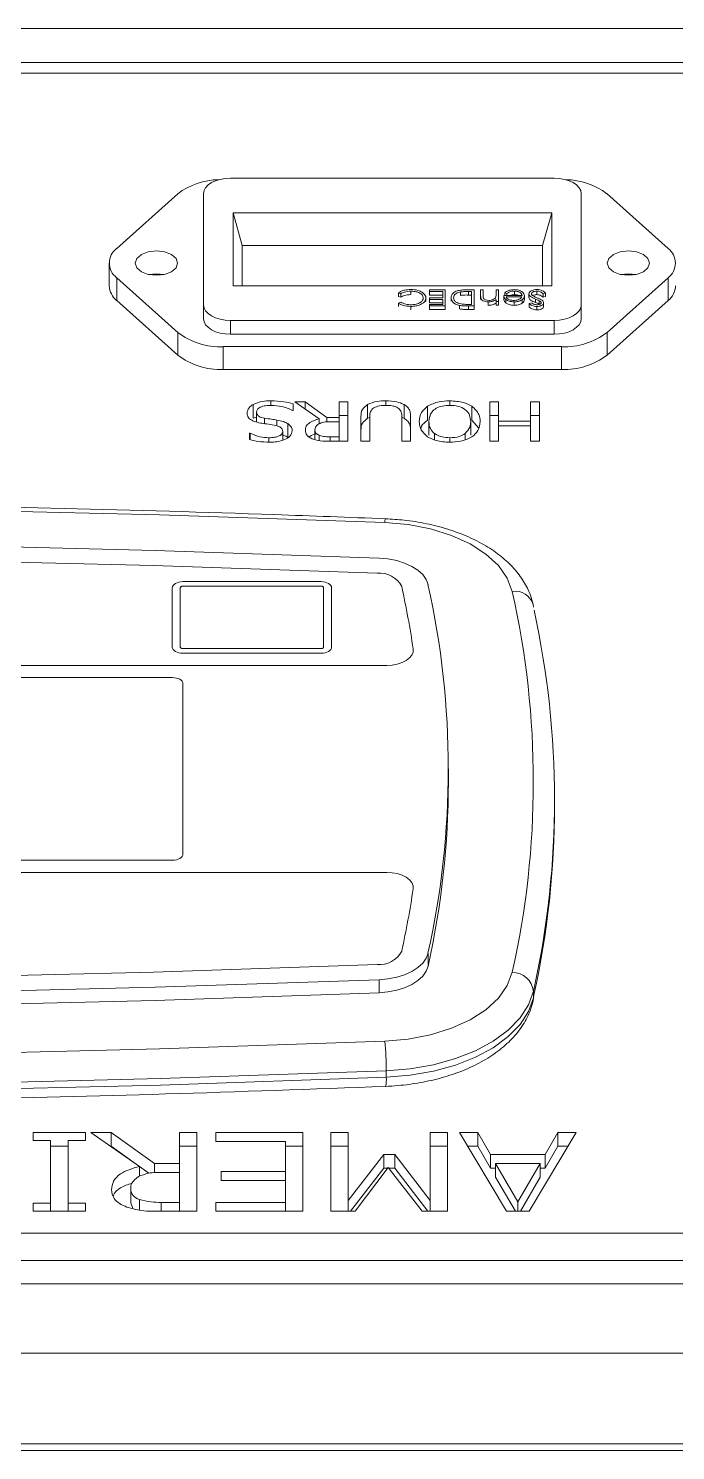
# Model space of a CAD drawing. Header units: millimetres. Extents: x -2048 to 999, y -438 to 438.
# Drawn here: x 626.8 to 687.8, y 304.2 to 438.1 of the extents above; entities that cross this region are included whole.
import ezdxf

# ---------------------------------------------------------------- set-up
doc = ezdxf.new("R2010")
doc.units = ezdxf.units.MM
doc.layers.add('LGV', color=4, linetype='Continuous')

msp = doc.modelspace()

# ---------------------------------------------------------------- linework, layer by layer
at = {"layer": 'LGV', "linetype": 'Continuous', "lineweight": 15}
for p, q in [((366.67, 438.15), (848.29, 438.15)), ((510.53, 434.95), (855.82, 434.95)), ((777.77, 433.93), (586.14, 433.93)), ((676.33, 424.04), (645.85, 424.04)), ((640.87, 422.57), (635.12, 417.42)), ((643.31, 422.59), (643.31, 412.1)), ((678.87, 412.1), (678.87, 422.59)), ((681.3, 422.57), (687.05, 417.42)), ((676.09, 420.78), (646.09, 420.78)), ((646.09, 420.78), (646.09, 413.9)), ((646.94, 417.69), (646.09, 420.78)), ((675.24, 417.69), (676.09, 420.78)), ((676.09, 413.9), (676.09, 420.78)), ((646.94, 417.69), (646.94, 413.9)), ((675.24, 417.69), (646.94, 417.69)), ((675.24, 413.9), (675.24, 417.69)), ((634.42, 416.04), (634.42, 413.9)), ((635.12, 414.66), (640.87, 409.51)), ((635.12, 414.66), (635.12, 412.52)), ((687.05, 414.66), (681.3, 409.51)), ((687.05, 414.66), (687.05, 412.52)), ((646.09, 413.9), (676.09, 413.9)), ((661.87, 413.15), (661.66, 413.24)), ((661.66, 413.24), (661.66, 412.91)), ((661.87, 412.82), (661.66, 412.91)), ((661.87, 413.15), (661.87, 412.82)), ((662.81, 413.4), (662.81, 413.07)), ((664.24, 412.75), (664.24, 412.42)), ((664.58, 413.36), (664.58, 413.52)), ((664.58, 413.52), (666.07, 413.52)), ((665.83, 413.36), (664.58, 413.36)), ((664.58, 413.36), (664.58, 413.03)), ((665.83, 413.03), (664.58, 413.03)), ((664.58, 412.62), (664.58, 412.78)), ((664.58, 412.78), (665.83, 412.78)), ((665.83, 412.78), (665.83, 413.36)), ((666.07, 413.52), (666.07, 412)), ((666.61, 412.78), (666.61, 412.45)), ((667.49, 413.32), (667.49, 413)), ((667.97, 413.52), (668.79, 413.52)), ((668.55, 413.36), (668.24, 413.36)), ((668.24, 413.36), (668.24, 413.03)), ((668.55, 413.03), (668.24, 413.03)), ((668.55, 412.15), (668.55, 413.36)), ((668.79, 413.52), (668.79, 412)), ((669.4, 412.95), (669.4, 413.52)), ((669.4, 413.52), (669.63, 413.52)), ((669.4, 412.95), (669.4, 412.62)), ((669.63, 413.52), (669.63, 412.99)), ((670.85, 413.11), (670.85, 413.52)), ((670.85, 413.52), (671.09, 413.52)), ((671.09, 413.52), (671.09, 412.41)), ((671.57, 412.99), (673.3, 412.99)), ((671.57, 412.99), (671.57, 412.67)), ((671.88, 413.17), (671.67, 413.23)), ((671.67, 413.23), (671.67, 412.99)), ((673.27, 412.85), (671.8, 412.85)), ((671.88, 413.17), (671.88, 412.99)), ((672.59, 413.4), (672.59, 413.07)), ((673.53, 412.96), (673.53, 412.64)), ((673.94, 413.14), (673.94, 412.82)), ((674.7, 413.4), (674.7, 413.07)), ((675.5, 413.22), (675.28, 413.15)), ((675.28, 413.15), (675.28, 412.82)), ((675.5, 412.9), (675.28, 412.82)), ((675.5, 413.22), (675.5, 412.9)), ((635.12, 412.52), (640.87, 407.37)), ((643.31, 410.8), (643.31, 412.1)), ((661.66, 412.28), (661.87, 412.37)), ((661.66, 412.28), (661.66, 411.95)), ((662.82, 411.96), (662.82, 411.63)), ((665.83, 412.62), (664.58, 412.62)), ((664.58, 412.62), (664.58, 412.3)), ((665.83, 412.3), (664.58, 412.3)), ((664.58, 412.15), (665.83, 412.15)), ((664.58, 412), (664.58, 412.15)), ((666.07, 412), (664.58, 412)), ((664.58, 412), (664.58, 411.67)), ((666.07, 411.67), (664.58, 411.67)), ((665.83, 412.15), (665.83, 412.62)), ((666.07, 412), (666.07, 411.67)), ((667.41, 412.05), (667.41, 411.73)), ((668.25, 412), (668.25, 411.67)), ((668.79, 412), (668.25, 412)), ((668.79, 411.67), (668.25, 411.67)), ((668.36, 412.15), (668.55, 412.15)), ((668.79, 412), (668.79, 411.67)), ((670.12, 412.39), (670.12, 412.06)), ((670.85, 412.41), (670.85, 412.61)), ((671.09, 412.41), (670.85, 412.41)), ((670.85, 412.41), (670.85, 412.08)), ((671.09, 412.08), (670.85, 412.08)), ((671.09, 412.41), (671.09, 412.08)), ((671.78, 412.61), (671.78, 412.28)), ((672.6, 412.53), (672.47, 412.53)), ((672.56, 412.39), (672.56, 412.06)), ((673.31, 412.59), (673.31, 412.27)), ((673.98, 412.22), (674.19, 412.31)), ((673.98, 412.22), (673.98, 411.89)), ((674.56, 412.65), (674.56, 412.33)), ((674.68, 411.96), (674.68, 411.63)), ((674.92, 412.5), (674.92, 412.18)), ((675.33, 412.31), (675.33, 411.99)), ((678.87, 412.1), (678.87, 410.8)), ((687.05, 412.52), (681.3, 407.37)), ((645.85, 410.64), (676.33, 410.64)), ((645.85, 410.64), (645.85, 409.34)), ((676.33, 409.34), (676.33, 410.64)), ((640.87, 407.37), (640.87, 409.51)), ((645.85, 409.34), (676.33, 409.34)), ((681.3, 409.51), (681.3, 407.37)), ((645.15, 408.17), (677.02, 408.17)), ((645.15, 408.17), (645.15, 406.03)), ((677.02, 406.03), (677.02, 408.17)), ((645.15, 406.03), (677.02, 406.03)), ((647.97, 401.42), (647.97, 402.72)), ((648.3, 401.07), (648.3, 402.01)), ((649.64, 402.64), (649.64, 403.06)), ((651.74, 402.17), (651.68, 402.17)), ((651.74, 402.78), (651.74, 402.17)), ((651.9, 402.97), (652.87, 402.97)), ((654.2, 401.37), (651.9, 402.97)), ((652.87, 402.97), (654.91, 401.51)), ((652.87, 402.3), (652.87, 402.97)), ((656.08, 402.97), (656.9, 402.97)), ((656.08, 401.51), (656.08, 402.97)), ((656.9, 402.97), (656.9, 399.26)), ((658.75, 401.42), (658.75, 402.72)), ((660.47, 402.64), (660.47, 403.06)), ((662.19, 401.42), (662.19, 402.72)), ((664.4, 401.25), (664.4, 402.55)), ((666.49, 402.64), (666.49, 403.06)), ((668.58, 401.25), (668.58, 402.55)), ((670.26, 402.97), (671.08, 402.97)), ((670.26, 399.26), (670.26, 402.97)), ((671.08, 402.97), (671.08, 401.14)), ((674.11, 402.97), (674.93, 402.97)), ((674.11, 401.14), (674.11, 402.97)), ((674.93, 402.97), (674.93, 399.26)), ((647.97, 401.42), (648.3, 401.53)), ((649.05, 400.91), (649.05, 401.43)), ((650.2, 400.7), (650.2, 401.25)), ((651.24, 399.62), (651.24, 400.92)), ((654.2, 400.91), (654.2, 401.37)), ((654.91, 401.51), (656.08, 401.51)), ((654.91, 401.07), (654.91, 401.51)), ((656.08, 401.09), (655.32, 401.09)), ((656.08, 401.67), (656.9, 401.67)), ((656.08, 401.09), (656.08, 401.51)), ((656.08, 399.68), (656.08, 401.09)), ((658.13, 399.26), (658.13, 401.58)), ((658.75, 401.42), (658.95, 401.49)), ((658.95, 401.6), (658.95, 399.26)), ((661.93, 401.51), (662.19, 401.42)), ((661.98, 399.26), (661.98, 401.58)), ((662.8, 401.58), (662.8, 399.26)), ((664.52, 399.82), (664.52, 401.12)), ((668.46, 399.82), (668.46, 401.12)), ((668.58, 401.25), (669.21, 400.52)), ((670.26, 401.67), (671.08, 401.67)), ((671.08, 401.14), (674.11, 401.14)), ((671.08, 400.71), (671.08, 401.14)), ((671.08, 400.71), (671.08, 399.26)), ((674.11, 400.71), (671.08, 400.71)), ((674.11, 401.67), (674.93, 401.67)), ((674.11, 400.71), (674.11, 401.14)), ((674.11, 399.26), (674.11, 400.71)), ((647.64, 400.01), (647.7, 400.01)), ((647.64, 399.41), (647.64, 400.01)), ((647.7, 399.39), (647.7, 400.01)), ((649.46, 399.17), (649.46, 399.59)), ((650.76, 399.35), (650.76, 400.18)), ((653.79, 399.42), (653.79, 400.31)), ((654.2, 399.32), (654.2, 399.81)), ((655.23, 399.68), (656.08, 399.68)), ((655.23, 399.26), (655.23, 399.68)), ((656.08, 399.26), (656.08, 399.68)), ((665.05, 399.39), (665.05, 399.98)), ((666.49, 399.16), (666.49, 399.59)), ((667.93, 399.42), (667.93, 399.98)), ((656.9, 399.26), (655.25, 399.26)), ((658.95, 399.26), (658.13, 399.26)), ((662.8, 399.26), (661.98, 399.26)), ((671.08, 399.26), (670.26, 399.26)), ((674.93, 399.26), (674.11, 399.26)), ((654.36, 386.03), (641.36, 386.03)), ((654.36, 386.03), (641.36, 386.03)), ((641.36, 386.03), (641.36, 386.03)), ((654.36, 386.03), (654.36, 386.03)), ((640.36, 385.46), (640.36, 379.86)), ((641.11, 385.46), (641.11, 379.86)), ((654.36, 385.6), (641.36, 385.6)), ((654.61, 379.86), (654.61, 385.46)), ((655.36, 379.86), (655.36, 385.46)), ((674.39, 383.63), (674.33, 383.89)), ((641.11, 379.86), (641.11, 379.86)), ((641.36, 379.72), (654.36, 379.72)), ((641.36, 379.72), (641.36, 379.72)), ((641.36, 379.72), (654.36, 379.72)), ((641.36, 379.29), (654.36, 379.29)), ((654.36, 379.72), (654.36, 379.72)), ((654.61, 379.86), (654.61, 379.86)), ((663.05, 379.58), (663.05, 379.58)), ((490.17, 378.14), (660.55, 378.14)), ((490.17, 378.14), (660.55, 378.14)), ((660.55, 378.14), (660.55, 378.14)), ((640.36, 376.99), (510.36, 376.99)), ((641.36, 360.36), (641.36, 376.42)), ((666.36, 367.16), (666.36, 368.39)), ((676.36, 364.91), (676.36, 365.52)), ((510.36, 359.79), (640.36, 359.79)), ((510.36, 359.79), (640.36, 359.79)), ((640.36, 359.79), (640.36, 359.79)), ((641.36, 360.36), (641.36, 360.36)), ((660.55, 358.64), (490.17, 358.64)), ((663.04, 357.09), (663.05, 357.21)), ((663.04, 357.09), (663.04, 357.09)), ((663.05, 357.21), (663.05, 357.21)), ((661.97, 351.21), (661.97, 351.21)), ((659.66, 349.96), (659.66, 349.96)), ((664.45, 351.03), (664.45, 349.8)), ((659.83, 348.53), (659.83, 347.3)), ((674.43, 347.74), (674.37, 347.44)), ((674.37, 347.44), (674.37, 346.83)), ((674.37, 346.83), (674.42, 347.09)), ((674.33, 346.54), (674.37, 346.83)), ((674.33, 346.54), (674.39, 346.8)), ((660.51, 339.94), (660.51, 339.33)), ((627.26, 334.13), (632.18, 334.13)), ((627.26, 333.38), (627.26, 334.13)), ((632.18, 334.13), (632.18, 333.38)), ((632.67, 334.13), (634.6, 334.13)), ((637.26, 330.94), (632.67, 334.13)), ((634.6, 334.13), (638.68, 331.22)), ((634.6, 332.83), (634.6, 334.13)), ((641.03, 334.13), (642.66, 334.13)), ((641.03, 331.22), (641.03, 334.13)), ((642.66, 334.13), (642.66, 326.71)), ((644.47, 334.13), (652.66, 334.13)), ((644.47, 333.29), (644.47, 334.13)), ((652.66, 334.13), (652.66, 326.71)), ((655.28, 334.13), (656.92, 334.13)), ((655.28, 326.71), (655.28, 334.13)), ((656.92, 334.13), (656.92, 327.73)), ((664.63, 334.13), (666.27, 334.13)), ((664.63, 327.73), (664.63, 334.13)), ((666.27, 334.13), (666.27, 326.71)), ((667.41, 334.13), (669.14, 334.13)), ((671.83, 326.71), (667.41, 334.13)), ((669.14, 334.13), (670.33, 332.06)), ((669.14, 332.83), (669.14, 334.13)), ((678.39, 334.13), (673.98, 326.71)), ((675.48, 332.06), (676.66, 334.13)), ((676.66, 334.13), (678.39, 334.13)), ((676.66, 332.83), (676.66, 334.13)), ((628.9, 333.38), (627.26, 333.38)), ((628.9, 327.46), (628.9, 333.38)), ((628.9, 332.83), (630.54, 332.83)), ((630.54, 333.38), (630.54, 327.46)), ((632.18, 333.38), (630.54, 333.38)), ((634.54, 332.83), (634.6, 332.83)), ((634.6, 332.83), (636.73, 331.31)), ((641.03, 332.83), (642.66, 332.83)), ((651.02, 333.29), (644.47, 333.29)), ((651.02, 330.47), (651.02, 333.29)), ((651.02, 332.83), (652.66, 332.83)), ((655.28, 332.83), (656.92, 332.83)), ((664.63, 332.83), (666.27, 332.83)), ((668.19, 332.83), (669.14, 332.83)), ((669.14, 332.83), (670.33, 330.76)), ((675.48, 330.76), (676.66, 332.83)), ((676.66, 332.83), (677.62, 332.83)), ((638.68, 331.22), (641.03, 331.22)), ((638.68, 330.32), (638.68, 331.22)), ((641.03, 330.37), (641.03, 331.22)), ((656.92, 327.73), (660.27, 332.06)), ((660.27, 332.06), (661.31, 332.06)), ((660.27, 330.76), (660.27, 332.06)), ((661.31, 332.06), (664.63, 327.73)), ((661.31, 330.76), (661.31, 332.06)), ((670.33, 332.06), (675.48, 332.06)), ((670.33, 330.76), (670.33, 332.06)), ((670.81, 329.92), (670.81, 331.22)), ((670.81, 331.22), (672.91, 327.6)), ((674.99, 331.22), (670.81, 331.22)), ((672.91, 327.6), (674.99, 331.22)), ((674.99, 329.92), (674.99, 331.22)), ((675.48, 330.76), (675.48, 332.06)), ((637.26, 330.02), (637.26, 330.94)), ((637.26, 330.93), (638.16, 330.29)), ((641.03, 330.37), (639.51, 330.37)), ((641.03, 327.55), (641.03, 330.37)), ((644.96, 330.47), (651.02, 330.47)), ((644.96, 329.62), (644.96, 330.47)), ((651.02, 329.62), (644.96, 329.62)), ((651.02, 329.62), (651.02, 330.47)), ((651.02, 327.55), (651.02, 329.62)), ((657.14, 326.71), (660.27, 330.76)), ((660.69, 330.82), (657.59, 326.71)), ((660.27, 330.76), (660.64, 330.76)), ((663.89, 326.71), (660.69, 330.82)), ((660.73, 330.76), (661.31, 330.76)), ((661.31, 330.76), (664.41, 326.71)), ((670.33, 330.76), (670.81, 330.76)), ((670.81, 329.92), (672.68, 326.71)), ((673.14, 326.71), (674.99, 329.92)), ((674.99, 330.76), (675.48, 330.76)), ((636.44, 327.5), (636.44, 328.8)), ((627.26, 327.46), (628.9, 327.46)), ((627.26, 326.71), (627.26, 327.46)), ((628.9, 326.71), (628.9, 327.46)), ((630.54, 327.46), (632.18, 327.46)), ((630.54, 326.71), (630.54, 327.46)), ((632.18, 327.46), (632.18, 326.71)), ((636.44, 327.5), (636.64, 326.98)), ((637.26, 326.83), (637.26, 327.81)), ((639.32, 327.55), (641.03, 327.55)), ((639.32, 326.71), (639.32, 327.55)), ((641.03, 326.71), (641.03, 327.55)), ((644.47, 327.55), (651.02, 327.55)), ((644.47, 326.71), (644.47, 327.55)), ((651.02, 326.71), (651.02, 327.55)), ((656.92, 326.71), (656.92, 327.73)), ((664.63, 326.71), (664.63, 327.73)), ((672.91, 326.71), (672.91, 327.6)), ((632.18, 326.71), (627.26, 326.71)), ((642.66, 326.71), (639.36, 326.71)), ((652.66, 326.71), (644.47, 326.71)), ((657.59, 326.71), (655.28, 326.71)), ((666.27, 326.71), (663.89, 326.71)), ((673.98, 326.71), (671.83, 326.71)), ((777.77, 324.66), (372.95, 324.66)), ((777.77, 322.06), (372.95, 322.06)), ((791.88, 319.86), (363.27, 319.86)), ((363.27, 313.35), (789.62, 313.35)), ((943.61, 304.8), (-269.24, 304.8)), ((-269.24, 304.17), (943.61, 304.17))]:
    msp.add_line(p, q, dxfattribs=at)
at = {"layer": 'LGV', "linetype": 'Continuous', "lineweight": 15, "flags": 128}
for points in [[(645.85, 424.04), (645.35, 424.01), (644.87, 423.93), (644.43, 423.8), (644.05, 423.62), (643.73, 423.4), (643.5, 423.14), (643.35, 422.87), (643.31, 422.59)], [(678.87, 422.59), (678.82, 422.87), (678.67, 423.14), (678.44, 423.4), (678.12, 423.62), (677.74, 423.8), (677.3, 423.93), (676.82, 424.01), (676.33, 424.04)], [(636.86, 416.04), (637.01, 415.6), (637.45, 415.23), (638.1, 414.98), (638.86, 414.89), (639.63, 414.98), (640.28, 415.23), (640.71, 415.6), (640.86, 416.04), (640.71, 416.48), (640.28, 416.85), (639.63, 417.1), (638.86, 417.19), (638.1, 417.1), (637.45, 416.85), (637.01, 416.48), (636.86, 416.04)], [(681.31, 416.04), (681.46, 415.6), (681.9, 415.23), (682.55, 414.98), (683.31, 414.89), (684.08, 414.98), (684.73, 415.23), (685.16, 415.6), (685.31, 416.04), (685.16, 416.48), (684.73, 416.85), (684.08, 417.1), (683.31, 417.19), (682.55, 417.1), (681.9, 416.85), (681.46, 416.48), (681.31, 416.04)], [(639.57, 414.97), (638.86, 415.04), (638.15, 414.97)], [(639.47, 414.95), (638.86, 415), (638.25, 414.95)], [(684.02, 414.97), (683.31, 415.04), (682.6, 414.97)], [(683.92, 414.95), (683.31, 415), (682.7, 414.95)], [(643.31, 412.1), (643.35, 411.81), (643.5, 411.54), (643.73, 411.29), (644.05, 411.07), (644.43, 410.88), (644.87, 410.75), (645.35, 410.67), (645.85, 410.64)], [(676.33, 410.64), (676.82, 410.67), (677.3, 410.75), (677.74, 410.88), (678.12, 411.07), (678.44, 411.29), (678.67, 411.54), (678.82, 411.81), (678.87, 412.1)], [(645.85, 409.34), (645.35, 409.37), (644.87, 409.45), (644.43, 409.58), (644.05, 409.77), (643.73, 409.99), (643.5, 410.24), (643.35, 410.51), (643.31, 410.8)], [(678.87, 410.8), (678.82, 410.51), (678.67, 410.24), (678.44, 409.99), (678.12, 409.77), (677.74, 409.58), (677.3, 409.45), (676.82, 409.37), (676.33, 409.34)], [(660.37, 391.6), (639.14, 392.32), (617.89, 392.84), (596.63, 393.16), (575.36, 393.26), (554.09, 393.16), (532.83, 392.84), (511.58, 392.32), (490.35, 391.6)], [(672.38, 385.1), (671.91, 386.35), (671.07, 387.54), (669.89, 388.63), (668.41, 389.58), (666.66, 390.38), (664.69, 390.99), (662.58, 391.4), (660.37, 391.6)], [(659.83, 388.25), (638.73, 388.97), (617.62, 389.49), (596.49, 389.8), (575.36, 389.9), (554.23, 389.8), (533.1, 389.49), (511.99, 388.97), (490.9, 388.25)], [(659.66, 386.82), (638.6, 387.54), (617.53, 388.05), (596.45, 388.36), (575.36, 388.47), (554.27, 388.36), (533.19, 388.05), (512.12, 387.54), (491.07, 386.82)], [(664.45, 385.75), (664.26, 386.23), (663.94, 386.69), (663.49, 387.1), (662.92, 387.47), (662.24, 387.78), (661.49, 388.01), (660.67, 388.17), (659.83, 388.25)], [(641.36, 386.03), (641.17, 386.02), (640.98, 385.99), (640.81, 385.93), (640.65, 385.86), (640.53, 385.77), (640.44, 385.67), (640.38, 385.57), (640.36, 385.46)], [(641.36, 386.03), (641.17, 386.02), (640.98, 385.98), (640.81, 385.93), (640.65, 385.86), (640.53, 385.77), (640.44, 385.67), (640.38, 385.57), (640.36, 385.45)], [(655.36, 385.46), (655.34, 385.57), (655.28, 385.67), (655.19, 385.77), (655.07, 385.86), (654.92, 385.93), (654.74, 385.99), (654.56, 386.02), (654.36, 386.03)], [(655.36, 385.45), (655.34, 385.57), (655.28, 385.67), (655.19, 385.77), (655.07, 385.86), (654.92, 385.93), (654.74, 385.98), (654.56, 386.02), (654.36, 386.03)], [(641.36, 385.6), (641.31, 385.6), (641.27, 385.59), (641.22, 385.57), (641.18, 385.56), (641.15, 385.53), (641.13, 385.51), (641.12, 385.48), (641.11, 385.46)], [(654.61, 385.46), (654.61, 385.48), (654.59, 385.51), (654.57, 385.53), (654.54, 385.56), (654.5, 385.57), (654.46, 385.59), (654.41, 385.6), (654.36, 385.6)], [(640.36, 379.86), (640.38, 379.75), (640.44, 379.64), (640.53, 379.54), (640.65, 379.46), (640.81, 379.39), (640.98, 379.33), (641.17, 379.3), (641.36, 379.29)], [(641.11, 379.86), (641.12, 379.83), (641.13, 379.81), (641.15, 379.78), (641.18, 379.76), (641.22, 379.74), (641.27, 379.73), (641.31, 379.72), (641.36, 379.72)], [(641.11, 379.86), (641.12, 379.83), (641.13, 379.81), (641.15, 379.78), (641.18, 379.76), (641.22, 379.74), (641.27, 379.73), (641.31, 379.72), (641.36, 379.72)], [(654.36, 379.29), (654.56, 379.3), (654.74, 379.33), (654.92, 379.39), (655.07, 379.46), (655.19, 379.54), (655.28, 379.64), (655.34, 379.75), (655.36, 379.86)], [(654.36, 379.72), (654.41, 379.72), (654.46, 379.73), (654.5, 379.74), (654.54, 379.76), (654.57, 379.78), (654.59, 379.81), (654.61, 379.83), (654.61, 379.86)], [(654.36, 379.72), (654.41, 379.72), (654.46, 379.73), (654.5, 379.74), (654.54, 379.76), (654.57, 379.78), (654.59, 379.81), (654.61, 379.83), (654.61, 379.86)], [(660.55, 378.14), (661.06, 378.17), (661.55, 378.26), (662, 378.41), (662.39, 378.61), (662.7, 378.84), (662.92, 379.11), (663.03, 379.4), (663.04, 379.69)], [(660.55, 378.14), (661.06, 378.17), (661.55, 378.26), (662, 378.41), (662.39, 378.6), (662.7, 378.84), (662.92, 379.11), (663.03, 379.4), (663.05, 379.58)], [(641.36, 376.42), (641.34, 376.53), (641.28, 376.64), (641.19, 376.74), (641.07, 376.83), (640.92, 376.9), (640.74, 376.95), (640.56, 376.98), (640.36, 376.99)], [(640.36, 359.79), (640.56, 359.8), (640.74, 359.83), (640.92, 359.88), (641.07, 359.95), (641.19, 360.04), (641.28, 360.14), (641.34, 360.25), (641.36, 360.36)], [(640.36, 359.79), (640.56, 359.8), (640.74, 359.83), (640.92, 359.88), (641.07, 359.96), (641.19, 360.04), (641.28, 360.14), (641.34, 360.25), (641.36, 360.36)], [(663.04, 357.09), (663.03, 357.38), (662.92, 357.67), (662.7, 357.94), (662.39, 358.18), (662, 358.37), (661.55, 358.52), (661.06, 358.61), (660.55, 358.64)], [(491.07, 349.96), (512.12, 349.24), (533.19, 348.73), (554.27, 348.42), (575.36, 348.32), (596.45, 348.42), (617.53, 348.73), (638.6, 349.24), (659.66, 349.96)], [(491.07, 349.96), (512.12, 349.24), (533.19, 348.73), (554.27, 348.42), (575.36, 348.32), (596.45, 348.42), (617.53, 348.73), (638.6, 349.24), (659.66, 349.96)], [(659.83, 348.53), (660.67, 348.61), (661.49, 348.77), (662.24, 349), (662.92, 349.31), (663.49, 349.68), (663.94, 350.09), (664.26, 350.55), (664.45, 351.03)], [(659.83, 347.3), (660.67, 347.38), (661.49, 347.54), (662.24, 347.77), (662.92, 348.08), (663.49, 348.45), (663.94, 348.87), (664.26, 349.32), (664.45, 349.8)], [(490.9, 348.53), (511.99, 347.81), (533.1, 347.29), (554.23, 346.98), (575.36, 346.88), (596.49, 346.98), (617.62, 347.29), (638.73, 347.81), (659.83, 348.53)], [(660.37, 342.73), (662.58, 342.92), (664.69, 343.33), (666.66, 343.95), (668.41, 344.74), (669.89, 345.7), (671.07, 346.79), (671.91, 347.97), (672.38, 349.23)], [(490.9, 347.3), (511.99, 346.58), (533.1, 346.07), (554.23, 345.76), (575.36, 345.65), (596.49, 345.76), (617.62, 346.07), (638.73, 346.58), (659.83, 347.3)], [(674.37, 347.44), (673.9, 346.16), (673.11, 344.92), (671.99, 343.78), (670.58, 342.74), (668.91, 341.84), (667.03, 341.09), (664.97, 340.52), (662.77, 340.13), (660.51, 339.94)], [(660.51, 339.33), (662.77, 339.52), (664.97, 339.9), (667.03, 340.48), (668.91, 341.22), (670.58, 342.12), (671.99, 343.16), (673.11, 344.31), (673.9, 345.54), (674.37, 346.83)], [(490.35, 342.73), (511.58, 342), (532.83, 341.48), (554.09, 341.17), (575.36, 341.06), (596.63, 341.17), (617.89, 341.48), (639.14, 342), (660.37, 342.73)], [(660.51, 339.94), (639.24, 339.22), (617.96, 338.69), (596.66, 338.38), (575.36, 338.28), (554.06, 338.38), (532.76, 338.69), (511.48, 339.22), (490.21, 339.94)], [(490.21, 339.33), (511.48, 338.6), (532.76, 338.08), (554.06, 337.77), (575.36, 337.66), (596.66, 337.77), (617.96, 338.08), (639.24, 338.6), (660.51, 339.33)]]:
    msp.add_lwpolyline(points, dxfattribs=at)
at = {"layer": 'LGV', "linetype": 'Continuous', "lineweight": 15}
for centre, radius, start, end in [((644.8, 417.45), 6.45, 90.4858, 127.4968), ((677.37, 417.45), 6.45, 52.5032, 89.5142), ((636.15, 416.04), 1.72, 126.9685, 233.0315), ((686.02, 416.04), 1.72, 306.9685, 53.0315), ((636.29, 413.99), 1.88, 182.7555, 231.3571), ((685.88, 413.99), 1.88, 308.6429, 357.2445), ((644.86, 414.75), 6.59, 232.688, 272.4837), ((677.31, 414.75), 6.59, 267.5163, 307.312), ((644.86, 412.61), 6.59, 232.688, 272.4837), ((677.31, 412.61), 6.59, 267.5163, 307.312), ((660.97, 391.65), 0.604, 149.971, 185.5013), ((659.9, 384.51), 2.32, 27.186, 95.9786), ((583.1, 368.08), 80.78, 8.2691, 12.5049), ((586.65, 368.39), 79.7, 347.4217, 12.5783), ((672.67, 383.38), 1.74, 17.0497, 99.5575), ((592, 367.16), 82.36, 347.4217, 12.5783), ((593.35, 365.52), 83.01, 347.6255, 12.3977), ((586.25, 367.22), 80.11, 347.445, 359.9599), ((592.94, 364.97), 83.42, 347.6237, 359.9609), ((583.1, 368.71), 80.78, 347.4951, 351.7309), ((583.1, 368.71), 80.78, 347.4951, 351.7309), ((659.9, 352.28), 2.32, 264.0214, 332.814), ((659.9, 352.28), 2.32, 264.0214, 332.814), ((672.38, 347.22), 2, 6.282, 89.8292), ((632.24, 339.95), 28.27, 359.9779, 5.6275), ((657.56, 339.1), 2.96, 347.8017, 4.4324)]:
    msp.add_arc(centre, radius, start, end, dxfattribs=at)
for points, knots in [([(661.66, 413.24), (661.74, 413.29), (661.91, 413.4), (662.3, 413.53), (662.62, 413.54), (662.81, 413.55)], [0, 0, 0, 0, 0.28041, 0.560795, 1, 1, 1, 1]), ([(662.81, 413.4), (662.61, 413.38), (662.24, 413.36), (661.98, 413.21), (661.87, 413.15)], [0, 0, 0, 0, 0.558772, 1, 1, 1, 1]), ([(662.81, 413.07), (662.61, 413.06), (662.24, 413.03), (661.98, 412.89), (661.87, 412.82)], [0, 0, 0, 0, 0.558772, 1, 1, 1, 1]), ([(662.81, 413.55), (663.05, 413.54), (663.47, 413.52), (663.77, 413.36), (663.9, 413.29)], [0, 0, 0, 0, 0.559804, 1, 1, 1, 1]), ([(664, 412.76), (663.98, 412.86), (663.94, 413.05), (663.61, 413.26), (663.22, 413.38), (662.95, 413.39), (662.81, 413.4)], [0, 0, 0, 0, 0.2794342, 0.5589213, 0.7792831, 1, 1, 1, 1]), ([(664.24, 412.75), (664.22, 412.63), (664.17, 412.39), (663.78, 412.13), (663.3, 411.98), (662.98, 411.97), (662.82, 411.96)], [0, 0, 0, 0, 0.2795119, 0.5590796, 0.7793739, 1, 1, 1, 1]), ([(662.83, 412.11), (663, 412.13), (663.34, 412.15), (663.73, 412.31), (663.97, 412.53), (663.99, 412.68), (664, 412.76)], [0, 0, 0, 0, 0.279856, 0.559519, 0.779686, 1, 1, 1, 1]), ([(663.9, 413.29), (664.01, 413.2), (664.21, 413.03), (664.23, 412.84), (664.24, 412.75)], [0, 0, 0, 0, 0.559029, 1, 1, 1, 1]), ([(666.61, 412.78), (666.63, 412.89), (666.67, 413.12), (667.01, 413.39), (667.5, 413.51), (667.81, 413.51), (667.97, 413.52)], [0, 0, 0, 0, 0.280124, 0.559248, 0.778837, 1, 1, 1, 1]), ([(667.41, 412.05), (667.28, 412.09), (667.01, 412.17), (666.68, 412.42), (666.64, 412.64), (666.61, 412.78)], [0, 0, 0, 0, 0.280264, 0.560715, 1, 1, 1, 1]), ([(667.49, 413.32), (667.38, 413.29), (667.17, 413.24), (666.9, 413.05), (666.87, 412.88), (666.85, 412.78)], [0, 0, 0, 0, 0.280536, 0.561015, 1, 1, 1, 1]), ([(666.85, 412.78), (666.86, 412.7), (666.88, 412.56), (667.04, 412.38), (667.28, 412.26), (667.46, 412.22), (667.55, 412.2)], [0, 0, 0, 0, 0.280178, 0.559765, 0.779797, 1, 1, 1, 1]), ([(668.24, 413.36), (668.1, 413.36), (667.85, 413.36), (667.6, 413.33), (667.49, 413.32)], [0, 0, 0, 0, 0.560426, 1, 1, 1, 1]), ([(668.24, 413.03), (668.1, 413.04), (667.85, 413.04), (667.6, 413.01), (667.49, 413)], [0, 0, 0, 0, 0.560426, 1, 1, 1, 1]), ([(670.12, 412.39), (670.03, 412.39), (669.86, 412.4), (669.63, 412.48), (669.4, 412.66), (669.4, 412.83), (669.4, 412.95)], [0, 0, 0, 0, 0.187021, 0.37389, 0.56061, 1, 1, 1, 1]), ([(669.63, 412.99), (669.63, 412.95), (669.63, 412.86), (669.65, 412.78), (669.66, 412.74)], [0, 0, 0, 0, 0.560255, 1, 1, 1, 1]), ([(669.66, 412.74), (669.68, 412.71), (669.72, 412.64), (669.89, 412.54), (670.06, 412.53), (670.16, 412.52)], [0, 0, 0, 0, 0.281192, 0.561331, 1, 1, 1, 1]), ([(670.16, 412.52), (670.24, 412.53), (670.41, 412.54), (670.61, 412.62), (670.75, 412.71), (670.8, 412.78), (670.82, 412.82)], [0, 0, 0, 0, 0.2795525, 0.559373, 0.7797026, 1, 1, 1, 1]), ([(670.82, 412.82), (670.83, 412.87), (670.85, 412.97), (670.85, 413.07), (670.85, 413.11)], [0, 0, 0, 0, 0.559658, 1, 1, 1, 1]), ([(671.78, 412.61), (671.71, 412.67), (671.59, 412.79), (671.57, 412.93), (671.57, 412.99)], [0, 0, 0, 0, 0.5588968, 1, 1, 1, 1]), ([(671.67, 413.23), (671.72, 413.28), (671.83, 413.38), (672.13, 413.51), (672.4, 413.53), (672.56, 413.54)], [0, 0, 0, 0, 0.280919, 0.561407, 1, 1, 1, 1]), ([(671.8, 412.85), (671.83, 412.8), (671.89, 412.7), (672.09, 412.59), (672.32, 412.53), (672.47, 412.53), (672.54, 412.52)], [0, 0, 0, 0, 0.280138, 0.559194, 0.779598, 1, 1, 1, 1]), ([(672.59, 413.4), (672.51, 413.4), (672.35, 413.39), (672.08, 413.32), (671.96, 413.22), (671.88, 413.17)], [0, 0, 0, 0, 0.280534, 0.560966, 1, 1, 1, 1]), ([(672.59, 413.07), (672.51, 413.07), (672.36, 413.06), (672.18, 413.03), (672.12, 412.99), (672.12, 412.99)], [0, 0, 0, 0, 0.47935, 0.958527, 1, 1, 1, 1]), ([(672.56, 413.54), (672.71, 413.53), (673, 413.51), (673.32, 413.35), (673.5, 413.16), (673.52, 413.03), (673.53, 412.96)], [0, 0, 0, 0, 0.279885, 0.558859, 0.779462, 1, 1, 1, 1]), ([(673.3, 412.99), (673.28, 413.05), (673.26, 413.17), (673.07, 413.31), (672.84, 413.39), (672.67, 413.4), (672.59, 413.4)], [0, 0, 0, 0, 0.279963, 0.559359, 0.779526, 1, 1, 1, 1]), ([(673.02, 412.99), (672.96, 413.01), (672.83, 413.06), (672.67, 413.07), (672.59, 413.07)], [0, 0, 0, 0, 0.467625, 1, 1, 1, 1]), ([(673.04, 412.63), (673.1, 412.66), (673.2, 412.73), (673.25, 412.82), (673.27, 412.85)], [0, 0, 0, 0, 0.558795, 1, 1, 1, 1]), ([(673.53, 412.96), (673.52, 412.89), (673.5, 412.75), (673.37, 412.64), (673.31, 412.59)], [0, 0, 0, 0, 0.559427, 1, 1, 1, 1]), ([(673.94, 413.14), (673.96, 413.21), (673.99, 413.33), (674.2, 413.46), (674.44, 413.54), (674.61, 413.55), (674.7, 413.55)], [0, 0, 0, 0, 0.279183, 0.559085, 0.779446, 1, 1, 1, 1]), ([(674.56, 412.65), (674.4, 412.72), (674.17, 412.82), (673.97, 413.01), (673.95, 413.1), (673.94, 413.14)], [0, 0, 0, 0, 0.560115, 0.780284, 1, 1, 1, 1]), ([(674.56, 412.33), (674.4, 412.4), (674.17, 412.5), (673.97, 412.68), (673.95, 412.77), (673.94, 412.82)], [0, 0, 0, 0, 0.560115, 0.780284, 1, 1, 1, 1]), ([(674.7, 413.4), (674.63, 413.39), (674.48, 413.39), (674.31, 413.33), (674.2, 413.24), (674.19, 413.17), (674.18, 413.14)], [0, 0, 0, 0, 0.280276, 0.560148, 0.780153, 1, 1, 1, 1]), ([(674.18, 413.14), (674.19, 413.11), (674.2, 413.06), (674.25, 413.01), (674.27, 412.99)], [0, 0, 0, 0, 0.55899, 1, 1, 1, 1]), ([(674.27, 412.99), (674.36, 412.94), (674.5, 412.85), (674.67, 412.78), (674.75, 412.75)], [0, 0, 0, 0, 0.559496, 1, 1, 1, 1]), ([(674.7, 413.07), (674.63, 413.07), (674.49, 413.06), (674.34, 413.02), (674.29, 412.97), (674.28, 412.97)], [0, 0, 0, 0, 0.4473256, 0.8940049, 1, 1, 1, 1]), ([(674.7, 413.55), (674.79, 413.55), (674.99, 413.54), (675.29, 413.42), (675.42, 413.3), (675.5, 413.22)], [0, 0, 0, 0, 0.27988, 0.559666, 1, 1, 1, 1]), ([(675.28, 413.15), (675.2, 413.22), (675.09, 413.31), (674.87, 413.39), (674.75, 413.4), (674.7, 413.4)], [0, 0, 0, 0, 0.5593206, 0.7797817, 1, 1, 1, 1]), ([(675.28, 412.82), (675.2, 412.89), (675.09, 412.99), (674.87, 413.06), (674.75, 413.07), (674.7, 413.07)], [0, 0, 0, 0, 0.5593206, 0.7797817, 1, 1, 1, 1]), ([(674.75, 412.75), (674.84, 412.72), (674.99, 412.65), (675.13, 412.58), (675.18, 412.54)], [0, 0, 0, 0, 0.560413, 1, 1, 1, 1]), ([(662.82, 411.96), (662.56, 411.98), (662.11, 412), (661.8, 412.19), (661.66, 412.28)], [0, 0, 0, 0, 0.559517, 1, 1, 1, 1]), ([(661.87, 412.37), (662.02, 412.29), (662.3, 412.14), (662.67, 412.12), (662.83, 412.11)], [0, 0, 0, 0, 0.558427, 1, 1, 1, 1]), ([(668.25, 412), (668.09, 412), (667.81, 412), (667.53, 412.04), (667.41, 412.05)], [0, 0, 0, 0, 0.560445, 1, 1, 1, 1]), ([(668.25, 411.67), (668.09, 411.67), (667.81, 411.67), (667.53, 411.71), (667.41, 411.73)], [0, 0, 0, 0, 0.560445, 1, 1, 1, 1]), ([(667.55, 412.2), (667.7, 412.18), (667.97, 412.15), (668.24, 412.15), (668.36, 412.15)], [0, 0, 0, 0, 0.559542, 1, 1, 1, 1]), ([(670.85, 412.61), (670.74, 412.54), (670.54, 412.41), (670.25, 412.39), (670.12, 412.39)], [0, 0, 0, 0, 0.559141, 1, 1, 1, 1]), ([(670.85, 412.28), (670.74, 412.21), (670.54, 412.09), (670.25, 412.07), (670.12, 412.06)], [0, 0, 0, 0, 0.559141, 1, 1, 1, 1]), ([(671.78, 412.28), (671.71, 412.35), (671.59, 412.47), (671.57, 412.6), (671.57, 412.67)], [0, 0, 0, 0, 0.558897, 1, 1, 1, 1]), ([(672.56, 412.39), (672.38, 412.4), (672.08, 412.42), (671.87, 412.55), (671.78, 412.61)], [0, 0, 0, 0, 0.558919, 1, 1, 1, 1]), ([(672.56, 412.06), (672.38, 412.07), (672.08, 412.09), (671.87, 412.22), (671.78, 412.28)], [0, 0, 0, 0, 0.558919, 1, 1, 1, 1]), ([(672.54, 412.52), (672.65, 412.53), (672.83, 412.54), (672.98, 412.6), (673.04, 412.63)], [0, 0, 0, 0, 0.559458, 1, 1, 1, 1]), ([(673.31, 412.59), (673.19, 412.53), (672.98, 412.41), (672.69, 412.39), (672.56, 412.39)], [0, 0, 0, 0, 0.5585773, 1, 1, 1, 1]), ([(673.31, 412.27), (673.19, 412.2), (672.98, 412.08), (672.69, 412.07), (672.56, 412.06)], [0, 0, 0, 0, 0.558577, 1, 1, 1, 1]), ([(673.53, 412.64), (673.52, 412.56), (673.5, 412.43), (673.37, 412.32), (673.31, 412.27)], [0, 0, 0, 0, 0.559427, 1, 1, 1, 1]), ([(674.68, 411.96), (674.6, 411.96), (674.44, 411.97), (674.18, 412.06), (674.05, 412.16), (673.98, 412.22)], [0, 0, 0, 0, 0.27975, 0.559501, 1, 1, 1, 1]), ([(674.68, 411.63), (674.6, 411.64), (674.44, 411.65), (674.18, 411.74), (674.05, 411.83), (673.98, 411.89)], [0, 0, 0, 0, 0.2797499, 0.5595012, 1, 1, 1, 1]), ([(674.19, 412.31), (674.24, 412.28), (674.31, 412.22), (674.43, 412.16), (674.56, 412.12), (674.66, 412.12), (674.71, 412.11)], [0, 0, 0, 0, 0.340409, 0.560482, 0.78018, 1, 1, 1, 1]), ([(674.92, 412.5), (674.85, 412.53), (674.74, 412.58), (674.62, 412.63), (674.56, 412.65)], [0, 0, 0, 0, 0.559906, 1, 1, 1, 1]), ([(674.92, 412.18), (674.85, 412.21), (674.74, 412.26), (674.62, 412.31), (674.56, 412.33)], [0, 0, 0, 0, 0.559906, 1, 1, 1, 1]), ([(675.33, 412.31), (675.32, 412.26), (675.3, 412.15), (675.12, 412.03), (674.9, 411.97), (674.75, 411.96), (674.68, 411.96)], [0, 0, 0, 0, 0.279553, 0.558798, 0.779378, 1, 1, 1, 1]), ([(675.33, 411.99), (675.32, 411.93), (675.3, 411.83), (675.12, 411.71), (674.9, 411.64), (674.75, 411.64), (674.68, 411.63)], [0, 0, 0, 0, 0.279553, 0.558798, 0.779378, 1, 1, 1, 1]), ([(674.71, 412.11), (674.76, 412.12), (674.87, 412.12), (675, 412.17), (675.08, 412.23), (675.09, 412.28), (675.09, 412.31)], [0, 0, 0, 0, 0.280274, 0.559931, 0.77992, 1, 1, 1, 1]), ([(675.09, 412.31), (675.09, 412.33), (675.09, 412.37), (675.03, 412.44), (674.96, 412.48), (674.92, 412.5)], [0, 0, 0, 0, 0.279946, 0.559774, 1, 1, 1, 1]), ([(675.18, 412.54), (675.23, 412.51), (675.31, 412.43), (675.33, 412.35), (675.33, 412.31)], [0, 0, 0, 0, 0.55984, 1, 1, 1, 1]), ([(647.4, 401.92), (647.43, 402.09), (647.49, 402.39), (647.83, 402.62), (647.97, 402.72)], [0, 0, 0, 0, 0.559613, 1, 1, 1, 1]), ([(647.97, 402.72), (648.25, 402.84), (648.76, 403.05), (649.37, 403.06), (649.64, 403.06)], [0, 0, 0, 0, 0.558438, 1, 1, 1, 1]), ([(649.71, 402.64), (649.52, 402.64), (649.14, 402.63), (648.65, 402.5), (648.34, 402.26), (648.31, 402.09), (648.3, 402.01)], [0, 0, 0, 0, 0.281198, 0.560528, 0.780099, 1, 1, 1, 1]), ([(648.3, 402.01), (648.3, 401.93), (648.32, 401.79), (648.55, 401.54), (648.86, 401.47), (649.05, 401.43)], [0, 0, 0, 0, 0.281321, 0.561509, 1, 1, 1, 1]), ([(649.64, 403.06), (650.05, 403.05), (650.78, 403.03), (651.45, 402.86), (651.74, 402.78)], [0, 0, 0, 0, 0.55945, 1, 1, 1, 1]), ([(651.68, 402.17), (651.35, 402.32), (650.76, 402.57), (650.03, 402.62), (649.71, 402.64)], [0, 0, 0, 0, 0.559696, 1, 1, 1, 1]), ([(658.13, 401.58), (658.13, 401.82), (658.14, 402.24), (658.56, 402.57), (658.75, 402.72)], [0, 0, 0, 0, 0.561859, 1, 1, 1, 1]), ([(658.75, 402.72), (659.04, 402.84), (659.56, 403.05), (660.19, 403.06), (660.47, 403.06)], [0, 0, 0, 0, 0.5578652, 1, 1, 1, 1]), ([(659.24, 402.34), (659.13, 402.2), (658.95, 401.97), (658.95, 401.71), (658.95, 401.6)], [0, 0, 0, 0, 0.558033, 1, 1, 1, 1]), ([(660.47, 402.64), (660.2, 402.63), (659.72, 402.62), (659.38, 402.42), (659.24, 402.34)], [0, 0, 0, 0, 0.561289, 1, 1, 1, 1]), ([(660.47, 403.06), (660.82, 403.05), (661.46, 403.04), (661.96, 402.82), (662.19, 402.72)], [0, 0, 0, 0, 0.5605031, 1, 1, 1, 1]), ([(661.7, 402.34), (661.61, 402.39), (661.44, 402.51), (661.01, 402.62), (660.67, 402.63), (660.47, 402.64)], [0, 0, 0, 0, 0.279875, 0.559881, 1, 1, 1, 1]), ([(661.98, 401.58), (661.98, 401.73), (661.99, 402), (661.79, 402.23), (661.7, 402.34)], [0, 0, 0, 0, 0.561414, 1, 1, 1, 1]), ([(662.19, 402.72), (662.31, 402.63), (662.57, 402.46), (662.77, 402.06), (662.79, 401.76), (662.8, 401.58)], [0, 0, 0, 0, 0.2797037, 0.5596043, 1, 1, 1, 1]), ([(663.62, 401.12), (663.65, 401.41), (663.69, 401.93), (664.18, 402.36), (664.4, 402.55)], [0, 0, 0, 0, 0.560582, 1, 1, 1, 1]), ([(664.4, 402.55), (664.74, 402.72), (665.35, 403.02), (666.14, 403.05), (666.49, 403.06)], [0, 0, 0, 0, 0.558216, 1, 1, 1, 1]), ([(666.49, 402.64), (666.25, 402.63), (665.79, 402.61), (665.19, 402.38), (664.61, 401.89), (664.56, 401.43), (664.52, 401.12)], [0, 0, 0, 0, 0.186929, 0.373576, 0.560627, 1, 1, 1, 1]), ([(666.49, 403.06), (666.94, 403.04), (667.74, 403), (668.33, 402.69), (668.58, 402.55)], [0, 0, 0, 0, 0.55982, 1, 1, 1, 1]), ([(668.46, 401.12), (668.44, 401.32), (668.41, 401.72), (668.02, 402.24), (667.31, 402.59), (666.76, 402.63), (666.49, 402.64)], [0, 0, 0, 0, 0.281208, 0.560848, 0.780337, 1, 1, 1, 1]), ([(668.58, 402.55), (668.84, 402.31), (669.31, 401.86), (669.34, 401.34), (669.36, 401.12)], [0, 0, 0, 0, 0.558244, 1, 1, 1, 1]), ([(648.65, 400.97), (648.46, 401.02), (648.06, 401.1), (647.63, 401.35), (647.42, 401.64), (647.4, 401.83), (647.4, 401.92)], [0, 0, 0, 0, 0.280382, 0.55944, 0.779528, 1, 1, 1, 1]), ([(649.95, 400.78), (649.71, 400.81), (649.27, 400.88), (648.84, 400.94), (648.65, 400.97)], [0, 0, 0, 0, 0.5600227, 1, 1, 1, 1]), ([(649.05, 401.43), (649.27, 401.39), (649.65, 401.34), (650.03, 401.28), (650.2, 401.25)], [0, 0, 0, 0, 0.559955, 1, 1, 1, 1]), ([(650.76, 400.18), (650.75, 400.26), (650.73, 400.41), (650.47, 400.66), (650.15, 400.73), (649.95, 400.78)], [0, 0, 0, 0, 0.281167, 0.5609595, 1, 1, 1, 1]), ([(650.2, 401.25), (650.42, 401.22), (650.81, 401.15), (651.11, 400.99), (651.24, 400.92)], [0, 0, 0, 0, 0.560353, 1, 1, 1, 1]), ([(651.24, 400.92), (651.38, 400.81), (651.63, 400.6), (651.65, 400.35), (651.66, 400.24)], [0, 0, 0, 0, 0.558646, 1, 1, 1, 1]), ([(652.89, 400.27), (652.9, 400.41), (652.93, 400.67), (653.34, 401.11), (653.87, 401.27), (654.2, 401.37)], [0, 0, 0, 0, 0.281133, 0.561472, 1, 1, 1, 1]), ([(654.15, 400.9), (654.03, 400.8), (653.8, 400.62), (653.79, 400.4), (653.79, 400.31)], [0, 0, 0, 0, 0.557677, 1, 1, 1, 1]), ([(655.32, 401.09), (655.08, 401.09), (654.66, 401.09), (654.31, 400.96), (654.15, 400.9)], [0, 0, 0, 0, 0.562349, 1, 1, 1, 1]), ([(658.13, 400.28), (658.13, 400.52), (658.14, 400.94), (658.56, 401.27), (658.75, 401.42)], [0, 0, 0, 0, 0.561859, 1, 1, 1, 1]), ([(662.19, 401.42), (662.31, 401.33), (662.57, 401.16), (662.77, 400.76), (662.79, 400.46), (662.8, 400.28)], [0, 0, 0, 0, 0.279704, 0.559604, 1, 1, 1, 1]), ([(664.4, 399.67), (664.14, 399.92), (663.67, 400.37), (663.63, 400.89), (663.62, 401.12)], [0, 0, 0, 0, 0.558316, 1, 1, 1, 1]), ([(663.77, 400.41), (663.79, 400.5), (663.84, 400.81), (664.17, 401.07), (664.4, 401.25)], [0, 0, 0, 0, 0.274207, 1, 1, 1, 1]), ([(664.52, 401.12), (664.54, 400.89), (664.56, 400.48), (664.9, 400.13), (665.05, 399.98)], [0, 0, 0, 0, 0.560698, 1, 1, 1, 1]), ([(667.93, 399.98), (668.11, 400.18), (668.43, 400.54), (668.45, 400.94), (668.46, 401.12)], [0, 0, 0, 0, 0.558318, 1, 1, 1, 1]), ([(669.36, 401.12), (669.33, 400.82), (669.29, 400.3), (668.8, 399.86), (668.58, 399.67)], [0, 0, 0, 0, 0.560366, 1, 1, 1, 1]), ([(649.53, 399.16), (649.16, 399.18), (648.51, 399.2), (647.91, 399.34), (647.64, 399.41)], [0, 0, 0, 0, 0.5598615, 1, 1, 1, 1]), ([(647.7, 400.01), (647.99, 399.88), (648.51, 399.64), (649.17, 399.6), (649.46, 399.59)], [0, 0, 0, 0, 0.559912, 1, 1, 1, 1]), ([(649.46, 399.59), (649.63, 399.59), (649.98, 399.61), (650.42, 399.74), (650.71, 399.95), (650.74, 400.1), (650.76, 400.18)], [0, 0, 0, 0, 0.280771, 0.5604873, 0.7801432, 1, 1, 1, 1]), ([(651.66, 400.24), (651.62, 400.07), (651.54, 399.73), (650.92, 399.38), (650.23, 399.19), (649.76, 399.17), (649.53, 399.16)], [0, 0, 0, 0, 0.279004, 0.5585297, 0.7790709, 1, 1, 1, 1]), ([(650.64, 399.85), (650.7, 399.84), (650.94, 399.8), (651.12, 399.69), (651.24, 399.62)], [0, 0, 0, 0, 0.27695, 1, 1, 1, 1]), ([(653.61, 399.46), (653.49, 399.51), (653.24, 399.62), (652.94, 399.9), (652.91, 400.13), (652.89, 400.27)], [0, 0, 0, 0, 0.280411, 0.560726, 1, 1, 1, 1]), ([(653.25, 399.65), (653.27, 399.67), (653.4, 399.82), (653.69, 399.9), (653.93, 399.96)], [0, 0, 0, 0, 0.156787, 1, 1, 1, 1]), ([(655.25, 399.26), (654.92, 399.25), (654.35, 399.25), (653.84, 399.39), (653.61, 399.46)], [0, 0, 0, 0, 0.561405, 1, 1, 1, 1]), ([(653.79, 400.31), (653.8, 400.19), (653.83, 400), (654.09, 399.87), (654.2, 399.81)], [0, 0, 0, 0, 0.560427, 1, 1, 1, 1]), ([(654.2, 399.81), (654.38, 399.76), (654.71, 399.68), (655.07, 399.68), (655.23, 399.68)], [0, 0, 0, 0, 0.558089, 1, 1, 1, 1]), ([(666.49, 399.16), (666.05, 399.19), (665.25, 399.23), (664.66, 399.54), (664.4, 399.67)], [0, 0, 0, 0, 0.559635, 1, 1, 1, 1]), ([(665.05, 399.98), (665.28, 399.85), (665.68, 399.62), (666.24, 399.6), (666.49, 399.59)], [0, 0, 0, 0, 0.5581918, 1, 1, 1, 1]), ([(666.49, 399.59), (666.8, 399.6), (667.37, 399.63), (667.76, 399.87), (667.93, 399.98)], [0, 0, 0, 0, 0.559222, 1, 1, 1, 1]), ([(668.58, 399.67), (668.24, 399.51), (667.63, 399.21), (666.84, 399.18), (666.49, 399.16)], [0, 0, 0, 0, 0.558281, 1, 1, 1, 1]), ([(660.45, 391.96), (656.97, 392.09), (646.88, 392.47), (630.17, 392.96), (610.31, 393.37), (590.45, 393.6), (570.57, 393.65), (550.71, 393.51), (530.84, 393.19), (510.69, 392.7), (497.18, 392.21), (490.27, 391.96)], [0, 0, 0, 0, 0.061413, 0.178085, 0.294757, 0.41143, 0.528102, 0.644774, 0.761446, 0.878119, 1, 1, 1, 1]), ([(674.33, 383.89), (674.26, 384.18), (674.06, 384.93), (673.48, 386.08), (672.56, 387.31), (671.36, 388.43), (669.9, 389.44), (668.21, 390.3), (666.33, 391), (664.31, 391.52), (662.33, 391.84), (661.03, 391.92), (660.45, 391.96)], [0, 0, 0, 0, 0.062132, 0.161274, 0.262396, 0.367034, 0.474697, 0.584055, 0.693792, 0.80326, 0.912384, 1, 1, 1, 1]), ([(660.45, 338.48), (660.83, 338.5), (661.94, 338.56), (663.74, 338.8), (665.79, 339.27), (667.72, 339.92), (669.49, 340.76), (671.06, 341.76), (672.39, 342.93), (673.42, 344.24), (674.05, 345.47), (674.26, 346.25), (674.33, 346.54)], [0, 0, 0, 0, 0.057936, 0.166866, 0.276184, 0.386046, 0.496635, 0.608007, 0.719758, 0.830464, 0.938198, 1, 1, 1, 1]), ([(490.27, 338.48), (493.75, 338.34), (503.84, 337.96), (520.55, 337.47), (540.41, 337.06), (560.28, 336.83), (580.15, 336.79), (600.02, 336.92), (619.88, 337.24), (640.03, 337.73), (653.54, 338.22), (660.45, 338.48)], [0, 0, 0, 0, 0.061413, 0.178085, 0.294757, 0.41143, 0.528102, 0.644774, 0.761446, 0.878119, 1, 1, 1, 1]), ([(634.63, 328.74), (634.66, 329.01), (634.73, 329.54), (635.54, 330.41), (636.61, 330.74), (637.26, 330.94)], [0, 0, 0, 0, 0.281133, 0.561472, 1, 1, 1, 1]), ([(637.17, 329.99), (636.92, 329.79), (636.47, 329.43), (636.45, 329), (636.44, 328.8)], [0, 0, 0, 0, 0.557677, 1, 1, 1, 1]), ([(639.51, 330.37), (639.03, 330.37), (638.18, 330.38), (637.48, 330.1), (637.17, 329.99)], [0, 0, 0, 0, 0.562349, 1, 1, 1, 1]), ([(636.09, 327.1), (635.84, 327.21), (635.35, 327.43), (634.74, 327.99), (634.67, 328.46), (634.63, 328.74)], [0, 0, 0, 0, 0.280411, 0.560726, 1, 1, 1, 1]), ([(634.81, 328.17), (634.82, 328.19), (634.88, 328.47), (635.4, 328.97), (636.17, 329.23), (636.55, 329.35)], [0, 0, 0, 0, 0.038796, 0.535698, 1, 1, 1, 1]), ([(636.44, 328.8), (636.47, 328.58), (636.52, 328.19), (637.03, 327.92), (637.26, 327.81)], [0, 0, 0, 0, 0.560427, 1, 1, 1, 1]), ([(639.36, 326.71), (638.71, 326.7), (637.56, 326.69), (636.54, 326.98), (636.09, 327.1)], [0, 0, 0, 0, 0.561405, 1, 1, 1, 1]), ([(637.26, 327.81), (637.62, 327.72), (638.29, 327.55), (639, 327.55), (639.32, 327.55)], [0, 0, 0, 0, 0.558089, 1, 1, 1, 1])]:
    msp.add_open_spline(points, degree=3, knots=knots, dxfattribs=at)

doc.saveas('drawing.dxf')
